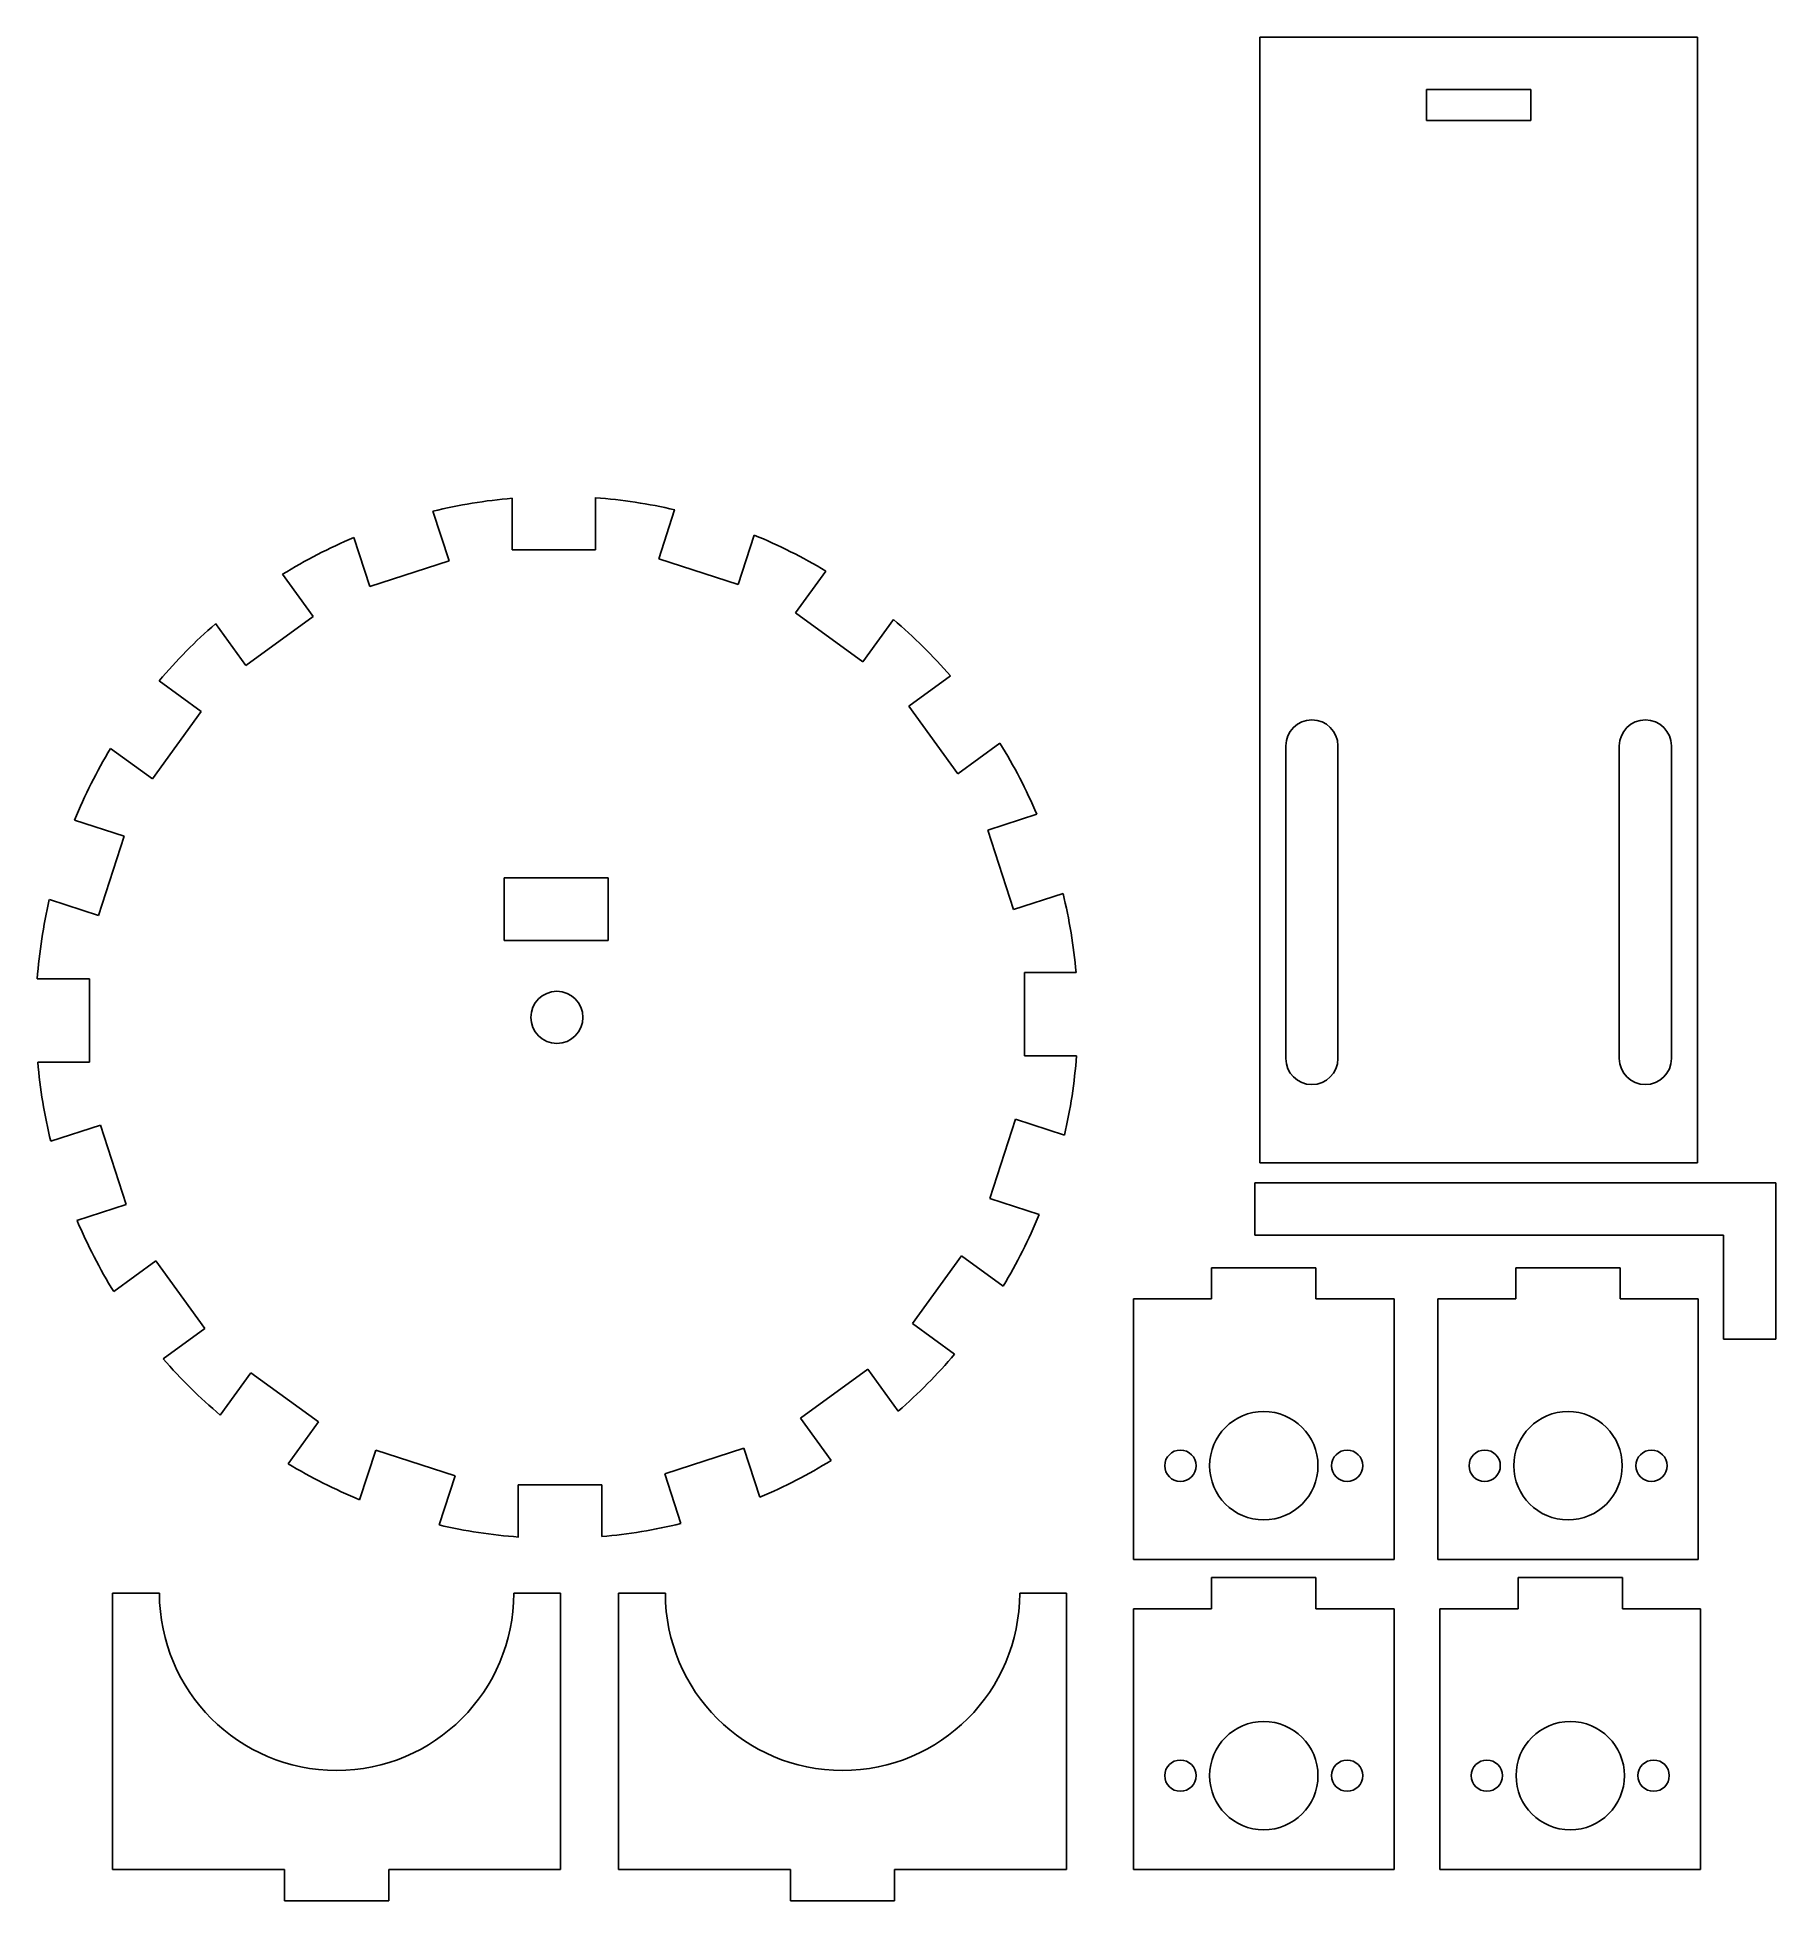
# Model space of a CAD drawing. Header units: inches. Extents: x 8 to 175, y 14 to 193.
import ezdxf

# ---------------------------------------------------------------- set-up
doc = ezdxf.new("R2010")
doc.units = ezdxf.units.IN
doc.header["$MEASUREMENT"] = 0

msp = doc.modelspace()

# ---------------------------------------------------------------- linework, layer by layer
at = {"color": 7, "linetype": 'Continuous', "lineweight": 25}
for p, q in [((125.17, 193.03), (125.17, 85.03)), ((167.17, 193.03), (125.17, 193.03)), ((167.17, 85.03), (167.17, 193.03)), ((151.17, 188.03), (141.17, 188.03)), ((141.17, 188.03), (141.17, 185.03)), ((151.17, 185.03), (151.17, 188.03)), ((141.17, 185.03), (151.17, 185.03)), ((53.42, 143.85), (53.42, 148.8)), ((61.42, 148.85), (61.42, 143.85)), ((45.83, 147.55), (47.38, 142.79)), ((67.49, 142.98), (69.02, 147.69)), ((39.77, 140.32), (38.24, 145.03)), ((76.65, 145.26), (75.1, 140.51)), ((61.42, 143.85), (53.42, 143.85)), ((31.4, 141.5), (34.34, 137.45)), ((47.38, 142.79), (39.77, 140.32)), ((75.1, 140.51), (67.49, 142.98)), ((80.61, 137.81), (83.52, 141.81)), ((87.08, 133.1), (80.61, 137.81)), ((27.87, 132.75), (24.96, 136.76)), ((34.34, 137.45), (27.87, 132.75)), ((90.02, 137.15), (87.08, 133.1)), ((19.56, 131.28), (23.6, 128.34)), ((91.49, 128.83), (95.49, 131.74)), ((96.19, 122.36), (91.49, 128.83)), ((23.6, 128.34), (18.9, 121.87)), ((100.24, 125.3), (96.19, 122.36)), ((18.9, 121.87), (14.89, 124.78)), ((127.67, 125.03), (127.67, 95.03)), ((132.67, 95.03), (132.67, 125.03)), ((159.67, 125.03), (159.67, 95.03)), ((164.67, 95.03), (164.67, 125.03)), ((99.06, 116.94), (103.77, 118.47)), ((11.44, 117.91), (16.2, 116.36)), ((16.2, 116.36), (13.72, 108.76)), ((101.53, 109.33), (99.06, 116.94)), ((62.65, 112.36), (52.65, 112.36)), ((52.65, 112.36), (52.65, 106.36)), ((62.65, 106.36), (62.65, 112.36)), ((106.29, 110.87), (101.53, 109.33)), ((13.72, 108.76), (9.02, 110.29)), ((52.65, 106.36), (62.65, 106.36)), ((7.86, 102.68), (12.86, 102.68)), ((12.86, 102.68), (12.86, 94.68)), ((102.58, 103.28), (107.54, 103.28)), ((102.58, 95.28), (102.58, 103.28)), ((107.58, 95.28), (102.58, 95.28)), ((12.86, 94.68), (7.91, 94.68)), ((9.16, 87.09), (13.91, 88.64)), ((13.91, 88.64), (16.38, 81.03)), ((99.25, 81.6), (101.72, 89.21)), ((101.72, 89.21), (106.43, 87.68)), ((125.17, 85.03), (167.17, 85.03)), ((174.68, 83.09), (124.68, 83.09)), ((124.68, 83.09), (124.68, 78.09)), ((174.68, 68.09), (174.68, 83.09)), ((16.38, 81.03), (11.67, 79.5)), ((104, 80.06), (99.25, 81.6)), ((124.68, 78.09), (169.68, 78.09)), ((169.68, 78.09), (169.68, 68.09)), ((15.21, 72.67), (19.25, 75.61)), ((19.25, 75.61), (23.95, 69.13)), ((91.84, 69.62), (96.54, 76.09)), ((96.54, 76.09), (100.55, 73.18)), ((120.55, 74.96), (120.55, 71.96)), ((130.55, 74.96), (120.55, 74.96)), ((130.55, 71.96), (130.55, 74.96)), ((149.75, 74.96), (149.75, 71.96)), ((159.75, 74.96), (149.75, 74.96)), ((159.75, 71.96), (159.75, 74.96)), ((113.05, 71.96), (113.05, 46.96)), ((120.55, 71.96), (113.05, 71.96)), ((138.05, 71.96), (130.55, 71.96)), ((138.05, 46.96), (138.05, 71.96)), ((142.25, 71.96), (142.25, 46.96)), ((149.75, 71.96), (142.25, 71.96)), ((167.25, 71.96), (159.75, 71.96)), ((167.25, 46.96), (167.25, 71.96)), ((23.95, 69.13), (19.95, 66.22)), ((95.89, 66.68), (91.84, 69.62)), ((169.68, 68.09), (174.68, 68.09)), ((25.42, 60.82), (28.36, 64.86)), ((28.36, 64.86), (34.83, 60.16)), ((81.1, 60.51), (87.57, 65.22)), ((87.57, 65.22), (90.48, 61.21)), ((34.83, 60.16), (31.92, 56.15)), ((84.04, 56.47), (81.1, 60.51)), ((38.79, 52.7), (40.34, 57.46)), ((40.34, 57.46), (47.95, 54.99)), ((68.07, 55.17), (75.67, 57.64)), ((75.67, 57.64), (77.2, 52.93)), ((47.95, 54.99), (46.42, 50.28)), ((54.02, 54.12), (62.02, 54.12)), ((54.02, 49.12), (54.02, 54.12)), ((62.02, 54.12), (62.02, 49.17)), ((69.61, 50.42), (68.07, 55.17)), ((113.05, 46.96), (138.05, 46.96)), ((142.25, 46.96), (167.25, 46.96)), ((120.55, 45.22), (120.55, 42.22)), ((130.55, 45.22), (120.55, 45.22)), ((130.55, 42.22), (130.55, 45.22)), ((149.96, 45.22), (149.96, 42.22)), ((159.96, 45.22), (149.96, 45.22)), ((159.96, 42.22), (159.96, 45.22)), ((19.58, 43.72), (15.08, 43.72)), ((15.08, 43.72), (15.08, 17.22)), ((58.08, 43.72), (53.58, 43.72)), ((58.08, 17.22), (58.08, 43.72)), ((68.13, 43.72), (63.63, 43.72)), ((63.63, 43.72), (63.63, 17.22)), ((106.63, 43.72), (102.13, 43.72)), ((106.63, 17.22), (106.63, 43.72)), ((113.05, 42.22), (113.05, 17.22)), ((120.55, 42.22), (113.05, 42.22)), ((138.05, 42.22), (130.55, 42.22)), ((138.05, 17.22), (138.05, 42.22)), ((142.46, 42.22), (142.46, 17.22)), ((149.96, 42.22), (142.46, 42.22)), ((167.46, 42.22), (159.96, 42.22)), ((167.46, 17.22), (167.46, 42.22)), ((15.08, 17.22), (31.58, 17.22)), ((31.58, 17.22), (31.58, 14.22)), ((41.58, 17.22), (58.08, 17.22)), ((41.58, 14.22), (41.58, 17.22)), ((63.63, 17.22), (80.13, 17.22)), ((80.13, 17.22), (80.13, 14.22)), ((90.13, 17.22), (106.63, 17.22)), ((90.13, 14.22), (90.13, 17.22)), ((113.05, 17.22), (138.05, 17.22)), ((142.46, 17.22), (167.46, 17.22)), ((31.58, 14.22), (41.58, 14.22)), ((80.13, 14.22), (90.13, 14.22))]:
    msp.add_line(p, q, dxfattribs=at)
at = {"color": 7, "linetype": 'Continuous'}
for p, q in [((120.55, 71.96), (120.55, 74.96)), ((120.55, 74.96), (130.55, 74.96)), ((130.55, 74.96), (130.55, 71.96)), ((149.75, 71.96), (149.75, 74.96)), ((149.75, 74.96), (159.75, 74.96)), ((159.75, 74.96), (159.75, 71.96)), ((113.05, 71.96), (113.05, 46.96)), ((120.55, 71.96), (113.05, 71.96)), ((138.05, 71.96), (130.55, 71.96)), ((138.05, 46.96), (138.05, 71.96)), ((142.25, 71.96), (142.25, 46.96)), ((149.75, 71.96), (142.25, 71.96)), ((167.25, 71.96), (159.75, 71.96)), ((167.25, 46.96), (167.25, 71.96)), ((113.05, 46.96), (138.05, 46.96)), ((142.25, 46.96), (167.25, 46.96)), ((120.55, 42.22), (120.55, 45.22)), ((120.55, 45.22), (130.55, 45.22)), ((130.55, 45.22), (130.55, 42.22)), ((149.96, 42.22), (149.96, 45.22)), ((149.96, 45.22), (159.96, 45.22)), ((159.96, 45.22), (159.96, 42.22)), ((113.05, 42.22), (113.05, 17.22)), ((120.55, 42.22), (113.05, 42.22)), ((138.05, 42.22), (130.55, 42.22)), ((138.05, 17.22), (138.05, 42.22)), ((142.46, 42.22), (142.46, 17.22)), ((149.96, 42.22), (142.46, 42.22)), ((167.46, 42.22), (159.96, 42.22)), ((167.46, 17.22), (167.46, 42.22)), ((113.05, 17.22), (138.05, 17.22)), ((142.46, 17.22), (167.46, 17.22))]:
    msp.add_line(p, q, dxfattribs=at)
at = {"color": 7, "linetype": 'Continuous', "lineweight": 25}
for centre, radius in [((57.72, 98.98), 2.5), ((125.55, 55.96), 5.2), ((154.75, 55.96), 5.2), ((117.55, 55.96), 1.5), ((133.55, 55.96), 1.5), ((146.75, 55.96), 1.5), ((162.75, 55.96), 1.5), ((125.55, 26.22), 5.2), ((154.96, 26.22), 5.2), ((117.55, 26.22), 1.5), ((133.55, 26.22), 1.5), ((146.96, 26.22), 1.5), ((162.96, 26.22), 1.5)]:
    msp.add_circle(centre, radius, dxfattribs=at)
at = {"color": 7, "linetype": 'Continuous'}
for centre, radius in [((125.55, 55.96), 5.2), ((154.75, 55.96), 5.2), ((117.55, 55.96), 1.5), ((133.55, 55.96), 1.5), ((146.75, 55.96), 1.5), ((162.75, 55.96), 1.5), ((125.55, 26.22), 5.2), ((154.96, 26.22), 5.2), ((117.55, 26.22), 1.5), ((133.55, 26.22), 1.5), ((146.96, 26.22), 1.5), ((162.96, 26.22), 1.5)]:
    msp.add_circle(centre, radius, dxfattribs=at)
at = {"color": 7, "linetype": 'Continuous', "lineweight": 25}
for centre, radius, start, end in [((57.72, 98.98), 50, 94.9345, 103.7572), ((57.72, 98.98), 50, 76.9345, 85.7572), ((57.72, 98.98), 50, 112.9345, 121.7572), ((57.72, 98.98), 50, 58.9345, 67.7572), ((57.72, 98.98), 50, 130.9345, 139.7572), ((57.72, 98.98), 50, 40.9345, 49.7572), ((130.17, 125.03), 2.5, 0, 180), ((162.17, 125.03), 2.5, 0, 180), ((57.72, 98.98), 50, 22.9345, 31.7572), ((57.72, 98.98), 50, 148.9345, 157.7572), ((57.72, 98.98), 50, 4.9345, 13.7572), ((57.72, 98.98), 50, 166.9345, 175.7572), ((57.72, 98.98), 50, 346.9345, 355.7572), ((130.17, 95.03), 2.5, 180, 0), ((162.17, 95.03), 2.5, 180, 0), ((57.72, 98.98), 50, 184.9345, 193.7572), ((57.72, 98.98), 50, 202.9345, 211.7572), ((57.72, 98.98), 50, 328.9345, 337.7572), ((57.72, 98.98), 50, 220.9345, 229.7572), ((57.72, 98.98), 50, 310.9345, 319.7572), ((57.72, 98.98), 50, 238.9345, 247.7572), ((57.72, 98.98), 50, 292.9345, 301.7572), ((57.72, 98.98), 50, 256.9345, 265.7572), ((57.72, 98.98), 50, 274.9345, 283.7572), ((36.58, 43.72), 17, 180, 0), ((85.13, 43.72), 17, 180, 0)]:
    msp.add_arc(centre, radius, start, end, dxfattribs=at)

doc.saveas('drawing.dxf')
